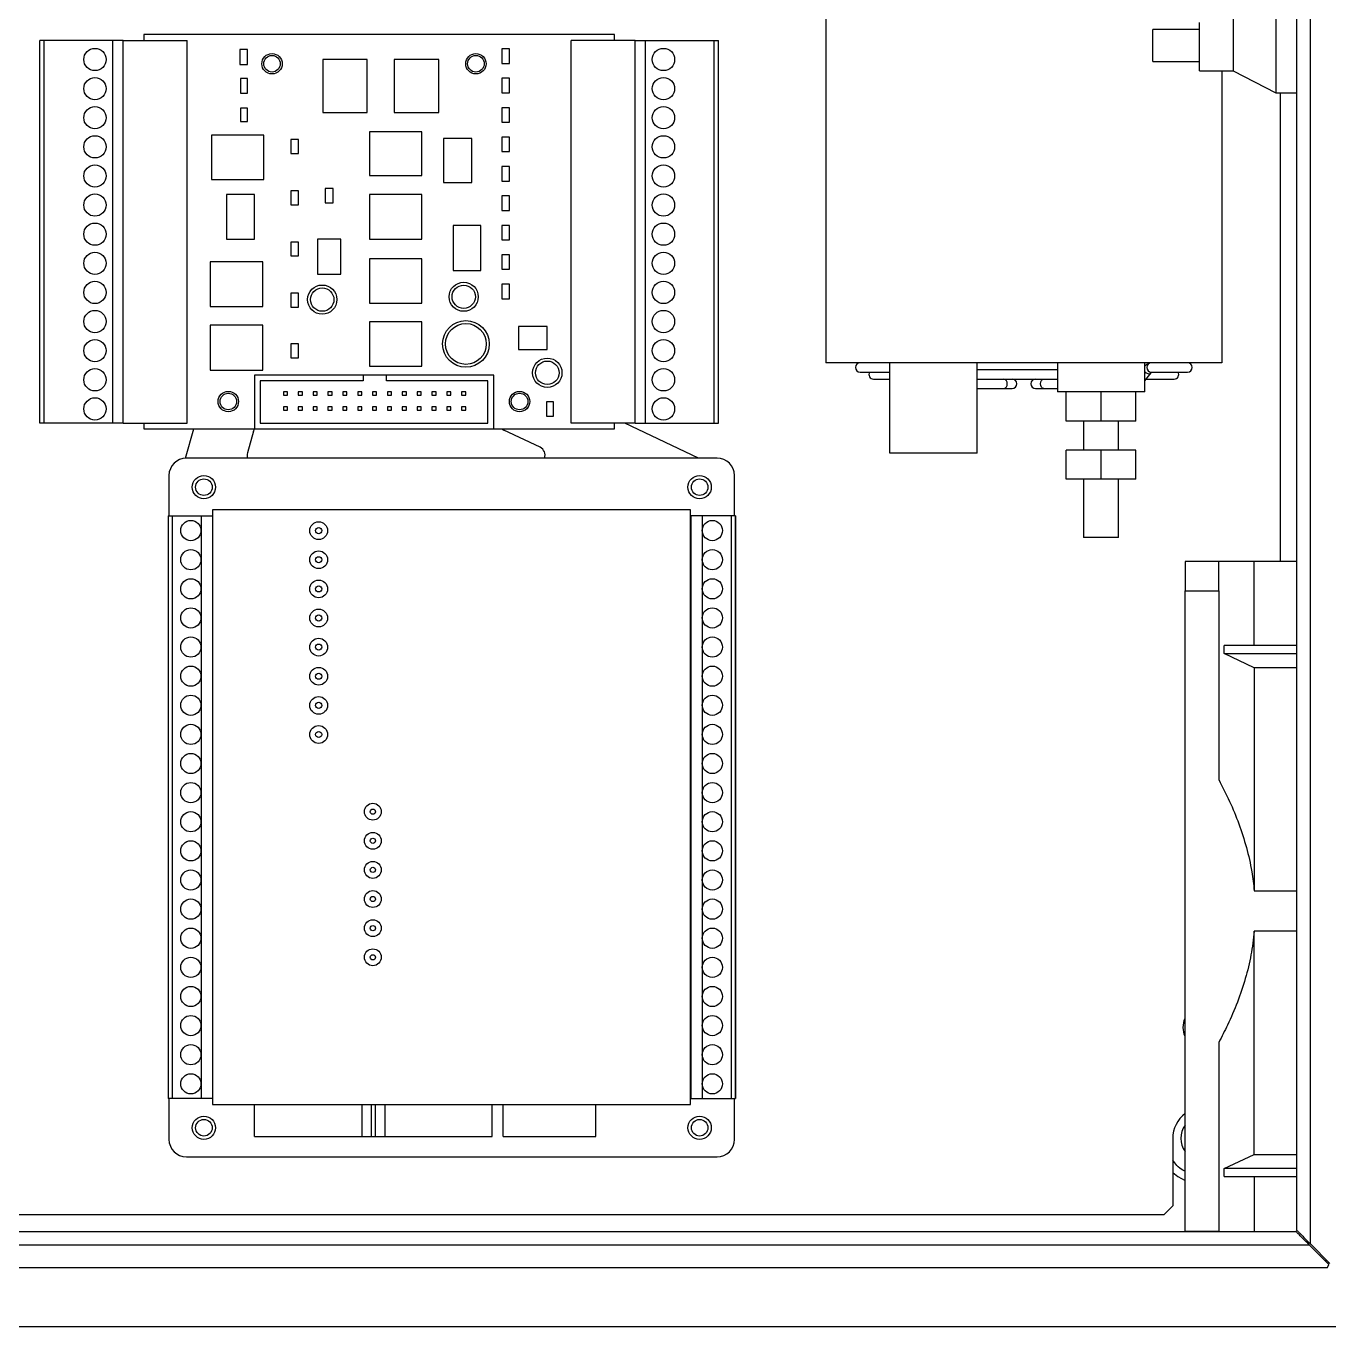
# Model space of a CAD drawing. Header units: millimetres. Extents: x 0 to 279, y 0 to 216.
# Drawn here: x 84.6 to 140.5, y 55.3 to 111.1 of the extents above; entities that cross this region are included whole.
import ezdxf

# ---------------------------------------------------------------- set-up
doc = ezdxf.new("R2010")
doc.units = ezdxf.units.MM

msp = doc.modelspace()

# ---------------------------------------------------------------- linework, layer by layer
at = {"color": 7, "linetype": 'Continuous', "lineweight": 25}
for p, q in [((139.669, 58.828), (139.669, 176.899)), ((139.091, 59.406), (139.091, 176.321)), ((118.873, 169.398), (118.873, 96.648)), ((138.186, 114.488), (138.186, 108.238)), ((136.361, 113.551), (136.361, 109.176)), ((89.607, 110.735), (89.607, 110.485)), ((109.807, 110.735), (89.607, 110.735)), ((109.807, 110.485), (109.807, 110.735)), ((134.911, 110.957), (132.911, 110.957)), ((132.911, 110.27), (132.911, 110.957)), ((134.911, 109.176), (134.911, 111.251)), ((85.15, 94.06), (85.15, 110.485)), ((85.326, 110.485), (85.15, 110.485)), ((85.326, 94.06), (85.326, 110.485)), ((88.278, 110.485), (85.326, 110.485)), ((88.278, 94.06), (88.278, 110.485)), ((88.726, 110.485), (88.278, 110.485)), ((88.726, 94.06), (88.726, 110.485)), ((88.726, 110.485), (91.468, 110.485)), ((91.468, 94.06), (91.468, 110.485)), ((107.947, 94.06), (107.947, 110.485)), ((110.688, 110.485), (107.947, 110.485)), ((110.688, 94.06), (110.688, 110.485)), ((110.688, 110.485), (111.137, 110.485)), ((111.137, 94.06), (111.137, 110.485)), ((111.137, 110.485), (114.088, 110.485)), ((114.088, 94.06), (114.088, 110.485)), ((114.088, 110.485), (114.265, 110.485)), ((114.265, 94.06), (114.265, 110.485)), ((132.911, 109.582), (132.911, 110.27)), ((93.724, 110.092), (93.724, 109.459)), ((94.05, 110.092), (93.724, 110.092)), ((94.05, 109.459), (94.05, 110.092)), ((97.292, 109.665), (97.292, 107.397)), ((99.191, 109.665), (97.292, 109.665)), ((99.191, 107.397), (99.191, 109.665)), ((100.345, 109.665), (100.345, 107.397)), ((102.267, 109.665), (100.345, 109.665)), ((102.267, 107.397), (102.267, 109.665)), ((105.297, 110.123), (104.965, 110.123)), ((104.965, 110.123), (104.965, 109.501)), ((105.297, 109.501), (105.297, 110.123)), ((93.724, 109.459), (94.05, 109.459)), ((104.965, 109.501), (105.297, 109.501)), ((132.911, 109.582), (134.911, 109.582)), ((134.911, 109.176), (136.361, 109.176)), ((135.873, 109.176), (135.873, 96.648)), ((136.361, 109.176), (138.186, 108.238)), ((93.756, 108.851), (93.756, 108.227)), ((94.05, 108.851), (93.756, 108.851)), ((94.05, 108.227), (94.05, 108.851)), ((104.965, 108.86), (104.965, 108.238)), ((105.297, 108.86), (104.965, 108.86)), ((105.297, 108.238), (105.297, 108.86)), ((93.756, 108.227), (94.05, 108.227)), ((104.965, 108.238), (105.297, 108.238)), ((138.186, 108.238), (139.091, 108.238)), ((138.373, 108.238), (138.373, 88.113)), ((93.756, 107.583), (93.756, 107.009)), ((94.05, 107.583), (93.756, 107.583)), ((94.05, 107.009), (94.05, 107.583)), ((97.292, 107.397), (99.191, 107.397)), ((100.345, 107.397), (102.267, 107.397)), ((104.965, 107.598), (104.965, 106.976)), ((105.297, 107.598), (104.965, 107.598)), ((105.297, 106.976), (105.297, 107.598)), ((93.756, 107.009), (94.05, 107.009)), ((104.965, 106.976), (105.297, 106.976)), ((92.508, 106.418), (92.508, 104.523)), ((94.751, 106.418), (92.508, 106.418)), ((94.751, 104.523), (94.751, 106.418)), ((99.29, 106.567), (99.29, 104.69)), ((101.54, 106.567), (99.29, 106.567)), ((101.54, 104.69), (101.54, 106.567)), ((102.471, 106.284), (102.471, 104.385)), ((103.679, 106.284), (102.471, 106.284)), ((103.679, 104.385), (103.679, 106.284)), ((105.297, 106.335), (104.965, 106.335)), ((104.965, 106.335), (104.965, 105.713)), ((105.297, 105.713), (105.297, 106.335)), ((95.92, 106.229), (95.92, 105.628)), ((96.245, 106.229), (95.92, 106.229)), ((96.245, 105.628), (96.245, 106.229)), ((104.965, 105.713), (105.297, 105.713)), ((95.92, 105.628), (96.245, 105.628)), ((99.29, 104.69), (101.54, 104.69)), ((104.965, 105.073), (104.965, 104.451)), ((105.297, 105.073), (104.965, 105.073)), ((105.297, 104.451), (105.297, 105.073)), ((92.508, 104.523), (94.751, 104.523)), ((95.92, 104.032), (95.92, 103.426)), ((96.245, 104.032), (95.92, 104.032)), ((96.245, 103.426), (96.245, 104.032)), ((97.389, 104.128), (97.389, 103.515)), ((97.728, 104.128), (97.389, 104.128)), ((97.728, 103.515), (97.728, 104.128)), ((102.471, 104.385), (103.679, 104.385)), ((104.965, 104.451), (105.297, 104.451)), ((93.156, 103.874), (93.156, 101.953)), ((94.356, 103.874), (93.156, 103.874)), ((94.356, 101.953), (94.356, 103.874)), ((97.389, 103.515), (97.728, 103.515)), ((101.54, 103.874), (99.29, 103.874)), ((99.29, 103.874), (99.29, 101.953)), ((101.54, 101.953), (101.54, 103.874)), ((105.297, 103.81), (104.965, 103.81)), ((104.965, 103.81), (104.965, 103.188)), ((105.297, 103.188), (105.297, 103.81)), ((95.92, 103.426), (96.245, 103.426)), ((104.965, 103.188), (105.297, 103.188)), ((102.875, 102.545), (102.875, 100.614)), ((104.073, 102.545), (102.875, 102.545)), ((104.073, 100.614), (104.073, 102.545)), ((104.965, 102.548), (104.965, 101.926)), ((105.297, 102.548), (104.965, 102.548)), ((105.297, 101.926), (105.297, 102.548)), ((93.156, 101.953), (94.356, 101.953)), ((95.92, 101.823), (95.92, 101.233)), ((96.245, 101.823), (95.92, 101.823)), ((96.245, 101.233), (96.245, 101.823)), ((97.062, 101.953), (97.062, 100.453)), ((98.067, 101.953), (97.062, 101.953)), ((98.067, 100.453), (98.067, 101.953)), ((99.29, 101.953), (101.54, 101.953)), ((104.965, 101.926), (105.297, 101.926)), ((95.92, 101.233), (96.245, 101.233)), ((105.297, 101.285), (104.965, 101.285)), ((104.965, 101.285), (104.965, 100.663)), ((105.297, 100.663), (105.297, 101.285)), ((92.447, 100.983), (92.447, 99.063)), ((94.708, 100.983), (92.447, 100.983)), ((94.708, 99.063), (94.708, 100.983)), ((101.54, 101.112), (99.29, 101.112)), ((99.29, 101.112), (99.29, 99.202)), ((101.54, 99.202), (101.54, 101.112)), ((104.965, 100.663), (105.297, 100.663)), ((97.062, 100.453), (98.067, 100.453)), ((102.875, 100.614), (104.073, 100.614)), ((95.92, 99.642), (95.92, 99.032)), ((96.245, 99.642), (95.92, 99.642)), ((96.245, 99.032), (96.245, 99.642)), ((105.297, 100.023), (104.965, 100.023)), ((104.965, 100.023), (104.965, 99.401)), ((105.297, 99.401), (105.297, 100.023)), ((92.447, 99.063), (94.708, 99.063)), ((95.92, 99.032), (96.245, 99.032)), ((99.29, 99.202), (101.54, 99.202)), ((104.965, 99.401), (105.297, 99.401)), ((92.447, 98.267), (92.447, 96.331)), ((94.708, 98.267), (92.447, 98.267)), ((94.708, 96.331), (94.708, 98.267)), ((99.29, 98.409), (99.29, 96.5)), ((101.54, 98.409), (99.29, 98.409)), ((101.54, 96.5), (101.54, 98.409)), ((105.682, 98.204), (105.682, 97.225)), ((106.922, 98.204), (105.682, 98.204)), ((106.922, 97.225), (106.922, 98.204)), ((95.92, 97.461), (95.92, 96.856)), ((96.245, 97.461), (95.92, 97.461)), ((96.245, 96.856), (96.245, 97.461)), ((95.92, 96.856), (96.245, 96.856)), ((105.682, 97.225), (106.922, 97.225)), ((92.447, 96.331), (94.708, 96.331)), ((99.29, 96.5), (101.54, 96.5)), ((135.873, 96.648), (118.873, 96.648)), ((120.348, 96.248), (121.623, 96.248)), ((121.623, 92.773), (121.623, 96.648)), ((125.373, 92.773), (125.373, 96.648)), ((128.811, 96.348), (125.373, 96.348)), ((128.811, 96.648), (128.811, 95.398)), ((132.561, 95.398), (132.561, 96.648)), ((132.561, 95.867), (132.819, 96.196)), ((132.818, 96.195), (132.819, 96.196)), ((132.848, 96.248), (134.398, 96.248)), ((94.356, 96.123), (94.356, 93.81)), ((99.024, 96.123), (94.356, 96.123)), ((99.024, 95.873), (94.606, 95.873)), ((94.606, 95.873), (94.606, 94.06)), ((99.024, 96.123), (99.024, 95.873)), ((100.024, 96.123), (99.024, 96.123)), ((100.024, 95.873), (100.024, 96.123)), ((104.624, 96.123), (100.024, 96.123)), ((104.374, 95.873), (100.024, 95.873)), ((104.374, 94.06), (104.374, 95.873)), ((104.624, 93.81), (104.624, 96.123)), ((120.923, 95.948), (121.623, 95.948)), ((125.373, 95.948), (128.811, 95.948)), ((132.625, 95.948), (133.823, 95.948)), ((95.596, 95.402), (95.596, 95.254)), ((95.772, 95.402), (95.596, 95.402)), ((95.596, 95.254), (95.772, 95.254)), ((95.772, 95.254), (95.772, 95.402)), ((96.234, 95.402), (96.234, 95.254)), ((96.409, 95.402), (96.234, 95.402)), ((96.234, 95.254), (96.409, 95.254)), ((96.409, 95.254), (96.409, 95.402)), ((96.871, 95.402), (96.871, 95.254)), ((97.047, 95.402), (96.871, 95.402)), ((96.871, 95.254), (97.047, 95.254)), ((97.047, 95.254), (97.047, 95.402)), ((97.509, 95.402), (97.509, 95.254)), ((97.684, 95.402), (97.509, 95.402)), ((97.509, 95.254), (97.684, 95.254)), ((97.684, 95.254), (97.684, 95.402)), ((98.146, 95.402), (98.146, 95.254)), ((98.322, 95.402), (98.146, 95.402)), ((98.146, 95.254), (98.322, 95.254)), ((98.322, 95.254), (98.322, 95.402)), ((98.959, 95.402), (98.784, 95.402)), ((98.784, 95.402), (98.784, 95.254)), ((98.784, 95.254), (98.959, 95.254)), ((98.959, 95.254), (98.959, 95.402)), ((99.597, 95.402), (99.421, 95.402)), ((99.421, 95.402), (99.421, 95.254)), ((99.421, 95.254), (99.597, 95.254)), ((99.597, 95.254), (99.597, 95.402)), ((100.059, 95.402), (100.059, 95.254)), ((100.234, 95.402), (100.059, 95.402)), ((100.059, 95.254), (100.234, 95.254)), ((100.234, 95.254), (100.234, 95.402)), ((100.872, 95.402), (100.696, 95.402)), ((100.696, 95.402), (100.696, 95.254)), ((100.696, 95.254), (100.872, 95.254)), ((100.872, 95.254), (100.872, 95.402)), ((101.334, 95.402), (101.334, 95.254)), ((101.509, 95.402), (101.334, 95.402)), ((101.334, 95.254), (101.509, 95.254)), ((101.509, 95.254), (101.509, 95.402)), ((102.147, 95.402), (101.971, 95.402)), ((101.971, 95.402), (101.971, 95.254)), ((101.971, 95.254), (102.147, 95.254)), ((102.147, 95.254), (102.147, 95.402)), ((102.609, 95.402), (102.609, 95.254)), ((102.784, 95.402), (102.609, 95.402)), ((102.609, 95.254), (102.784, 95.254)), ((102.784, 95.254), (102.784, 95.402)), ((103.422, 95.402), (103.246, 95.402)), ((103.246, 95.402), (103.246, 95.254)), ((103.246, 95.254), (103.422, 95.254)), ((103.422, 95.254), (103.422, 95.402)), ((125.373, 95.548), (126.52, 95.548)), ((126.52, 95.548), (126.873, 95.548)), ((127.873, 95.548), (128.227, 95.548)), ((128.227, 95.548), (128.811, 95.548)), ((132.561, 95.398), (128.811, 95.398)), ((129.186, 94.148), (129.186, 95.398)), ((130.686, 94.148), (130.686, 95.398)), ((132.186, 94.148), (132.186, 95.398)), ((95.772, 94.764), (95.596, 94.764)), ((95.596, 94.764), (95.596, 94.617)), ((95.596, 94.617), (95.772, 94.617)), ((95.772, 94.617), (95.772, 94.764)), ((96.234, 94.764), (96.234, 94.617)), ((96.409, 94.764), (96.234, 94.764)), ((96.234, 94.617), (96.409, 94.617)), ((96.409, 94.617), (96.409, 94.764)), ((96.871, 94.764), (96.871, 94.617)), ((97.047, 94.764), (96.871, 94.764)), ((96.871, 94.617), (97.047, 94.617)), ((97.047, 94.617), (97.047, 94.764)), ((97.684, 94.764), (97.509, 94.764)), ((97.509, 94.764), (97.509, 94.617)), ((97.509, 94.617), (97.684, 94.617)), ((97.684, 94.617), (97.684, 94.764)), ((98.146, 94.764), (98.146, 94.617)), ((98.322, 94.764), (98.146, 94.764)), ((98.146, 94.617), (98.322, 94.617)), ((98.322, 94.617), (98.322, 94.764)), ((98.784, 94.764), (98.784, 94.617)), ((98.959, 94.764), (98.784, 94.764)), ((98.784, 94.617), (98.959, 94.617)), ((98.959, 94.617), (98.959, 94.764)), ((99.597, 94.764), (99.421, 94.764)), ((99.421, 94.764), (99.421, 94.617)), ((99.421, 94.617), (99.597, 94.617)), ((99.597, 94.617), (99.597, 94.764)), ((100.234, 94.764), (100.059, 94.764)), ((100.059, 94.764), (100.059, 94.617)), ((100.059, 94.617), (100.234, 94.617)), ((100.234, 94.617), (100.234, 94.764)), ((100.696, 94.764), (100.696, 94.617)), ((100.872, 94.764), (100.696, 94.764)), ((100.696, 94.617), (100.872, 94.617)), ((100.872, 94.617), (100.872, 94.764)), ((101.509, 94.764), (101.334, 94.764)), ((101.334, 94.764), (101.334, 94.617)), ((101.334, 94.617), (101.509, 94.617)), ((101.509, 94.617), (101.509, 94.764)), ((101.971, 94.764), (101.971, 94.617)), ((102.147, 94.764), (101.971, 94.764)), ((101.971, 94.617), (102.147, 94.617)), ((102.147, 94.617), (102.147, 94.764)), ((102.784, 94.764), (102.609, 94.764)), ((102.609, 94.764), (102.609, 94.617)), ((102.609, 94.617), (102.784, 94.617)), ((102.784, 94.617), (102.784, 94.764)), ((103.246, 94.764), (103.246, 94.617)), ((103.422, 94.764), (103.246, 94.764)), ((103.246, 94.617), (103.422, 94.617)), ((103.422, 94.617), (103.422, 94.764)), ((106.881, 94.966), (106.881, 94.36)), ((107.184, 94.966), (106.881, 94.966)), ((107.184, 94.36), (107.184, 94.966)), ((85.326, 94.06), (85.15, 94.06)), ((88.278, 94.06), (85.326, 94.06)), ((88.726, 94.06), (88.278, 94.06)), ((88.726, 94.06), (91.468, 94.06)), ((89.607, 94.06), (89.607, 93.81)), ((94.606, 94.06), (104.374, 94.06)), ((106.881, 94.36), (107.184, 94.36)), ((110.688, 94.06), (107.947, 94.06)), ((109.807, 93.81), (109.807, 94.06)), ((113.407, 92.56), (110.253, 94.06)), ((110.688, 94.06), (111.137, 94.06)), ((111.137, 94.06), (114.088, 94.06)), ((114.088, 94.06), (114.265, 94.06)), ((130.686, 94.148), (129.186, 94.148)), ((129.936, 94.148), (129.936, 92.898)), ((132.186, 94.148), (130.686, 94.148)), ((131.436, 92.898), (131.436, 94.148)), ((89.607, 93.81), (94.356, 93.81)), ((91.39, 92.558), (91.747, 93.81)), ((94.319, 93.712), (94.055, 92.787)), ((94.356, 93.81), (104.624, 93.81)), ((104.624, 93.81), (109.807, 93.81)), ((106.611, 93.023), (105.063, 93.76)), ((129.186, 91.648), (129.186, 92.898)), ((130.686, 92.898), (129.186, 92.898)), ((130.686, 91.648), (130.686, 92.898)), ((132.186, 92.898), (130.686, 92.898)), ((132.186, 91.648), (132.186, 92.898)), ((114.21, 92.56), (91.435, 92.56)), ((125.373, 92.773), (121.623, 92.773)), ((90.685, 91.81), (90.685, 90.083)), ((114.96, 90.083), (114.96, 91.81)), ((130.686, 91.648), (129.186, 91.648)), ((129.936, 91.648), (129.936, 89.148)), ((132.186, 91.648), (130.686, 91.648)), ((131.436, 89.148), (131.436, 91.648)), ((90.646, 90.083), (90.646, 65.061)), ((90.646, 90.083), (90.826, 90.083)), ((90.826, 90.083), (90.826, 65.061)), ((90.826, 90.083), (92.071, 90.083)), ((92.071, 90.083), (92.071, 65.061)), ((92.071, 90.083), (92.555, 90.083)), ((92.555, 90.333), (92.555, 64.811)), ((113.074, 90.333), (92.555, 90.333)), ((113.074, 64.811), (113.074, 90.333)), ((113.079, 90.083), (113.079, 65.061)), ((113.561, 90.083), (113.079, 90.083)), ((113.561, 90.083), (113.561, 65.061)), ((114.806, 90.083), (113.561, 90.083)), ((114.806, 90.083), (114.806, 65.061)), ((114.988, 90.083), (114.806, 90.083)), ((114.988, 90.083), (114.988, 65.061)), ((114.992, 90.083), (114.988, 90.083)), ((114.992, 90.083), (114.992, 65.061)), ((114.993, 90.083), (114.992, 90.083)), ((114.993, 90.083), (114.993, 65.061)), ((131.436, 89.148), (129.936, 89.148)), ((135.74, 88.113), (134.296, 88.113)), ((134.296, 88.113), (134.296, 86.863)), ((135.74, 86.863), (135.74, 88.113)), ((137.26, 84.515), (137.26, 88.113)), ((139.091, 88.113), (137.26, 88.113)), ((134.296, 59.363), (134.296, 86.863)), ((134.296, 86.863), (135.74, 86.863)), ((135.74, 86.863), (135.74, 78.753)), ((135.965, 84.162), (135.965, 84.515)), ((139.091, 84.515), (135.965, 84.515)), ((137.26, 83.559), (135.965, 84.162)), ((135.965, 84.162), (139.091, 84.162)), ((137.26, 83.559), (137.26, 73.98)), ((139.091, 83.559), (137.26, 83.559)), ((137.26, 73.98), (139.091, 73.98)), ((139.091, 72.247), (137.26, 72.247)), ((137.26, 62.667), (137.26, 72.247)), ((135.74, 67.474), (135.74, 59.363)), ((90.826, 65.061), (90.646, 65.061)), ((90.685, 65.061), (90.685, 63.31)), ((92.071, 65.061), (90.826, 65.061)), ((92.555, 65.061), (92.071, 65.061)), ((113.079, 65.061), (113.561, 65.061)), ((113.561, 65.061), (114.806, 65.061)), ((114.806, 65.061), (114.988, 65.061)), ((114.96, 63.31), (114.96, 65.061)), ((114.988, 65.061), (114.992, 65.061)), ((114.992, 65.061), (114.993, 65.061)), ((92.555, 64.811), (113.074, 64.811)), ((94.356, 63.436), (94.356, 64.811)), ((98.956, 64.811), (98.956, 63.436)), ((99.356, 64.811), (99.356, 63.436)), ((99.532, 64.811), (99.532, 63.436)), ((99.956, 64.811), (99.956, 63.436)), ((104.557, 63.436), (104.557, 64.811)), ((105.025, 63.436), (105.025, 64.811)), ((109.001, 63.436), (109.001, 64.811)), ((94.356, 63.436), (98.956, 63.436)), ((98.956, 63.436), (99.356, 63.436)), ((99.356, 63.436), (99.532, 63.436)), ((99.532, 63.436), (99.956, 63.436)), ((99.956, 63.436), (104.557, 63.436)), ((105.025, 63.436), (109.001, 63.436)), ((133.763, 63.355), (133.763, 60.459)), ((135.965, 62.065), (137.26, 62.667)), ((137.26, 62.667), (139.091, 62.667)), ((91.435, 62.56), (114.21, 62.56)), ((135.965, 61.711), (135.965, 62.065)), ((139.091, 62.065), (135.965, 62.065)), ((135.965, 61.711), (139.091, 61.711)), ((137.26, 61.711), (137.26, 59.361)), ((133.382, 60.078), (133.763, 60.459)), ((133.382, 60.078), (53.195, 60.078)), ((47.531, 59.361), (139.046, 59.361)), ((135.74, 59.363), (134.296, 59.363)), ((46.953, 58.783), (139.624, 58.783)), ((140.467, 57.94), (139.624, 58.783)), ((139.669, 58.828), (140.512, 57.985)), ((46.166, 57.805), (140.411, 57.805)), ((140.294, 58.113), (140.383, 58.113)), ((140.411, 57.805), (140.467, 57.94)), ((140.471, 58.026), (140.426, 57.981))]:
    msp.add_line(p, q, dxfattribs=at)
at = {"color": 8, "linetype": 'Continuous', "lineweight": 25}
msp.add_line((142.027, 55.259), (43.429, 55.259), dxfattribs=at)
at = {"color": 8, "linetype": 'Continuous', "lineweight": 25, "flags": 128}
for points in [[(132.561, 96.27), (132.568, 96.263), (132.629, 96.215), (132.695, 96.183), (132.757, 96.171), (132.804, 96.183), (132.818, 96.195)], [(128.227, 95.548), (128.173, 95.564), (128.127, 95.607), (128.096, 95.672), (128.086, 95.748), (128.096, 95.825), (128.127, 95.89), (128.173, 95.933), (128.227, 95.948)]]:
    msp.add_lwpolyline(points, dxfattribs=at)
at = {"color": 7, "linetype": 'Continuous', "lineweight": 25, "flags": 128}
for points in [[(94.319, 93.712), (94.34, 93.769), (94.362, 93.81)], [(134.205, 68.118), (134.253, 68.407), (134.296, 68.511)], [(134.296, 67.724), (134.253, 67.828), (134.205, 68.118)], [(133.763, 61.885), (133.983, 61.713), (134.296, 61.539)]]:
    msp.add_lwpolyline(points, dxfattribs=at)
at = {"color": 7, "linetype": 'Continuous', "lineweight": 25}
for centre, radius in [((87.507, 109.669), 0.478), ((95.107, 109.485), 0.438), ((95.107, 109.485), 0.356), ((103.857, 109.485), 0.438), ((103.857, 109.485), 0.356), ((111.907, 109.669), 0.478), ((87.507, 108.419), 0.478), ((111.907, 108.419), 0.478), ((87.507, 107.169), 0.478), ((111.907, 107.169), 0.478), ((87.507, 105.919), 0.478), ((111.907, 105.919), 0.478), ((87.507, 104.669), 0.478), ((111.907, 104.669), 0.478), ((87.507, 103.419), 0.478), ((111.907, 103.419), 0.478), ((87.507, 102.169), 0.478), ((111.907, 102.169), 0.478), ((87.507, 100.919), 0.478), ((111.907, 100.919), 0.478), ((87.507, 99.669), 0.478), ((103.334, 99.483), 0.625), ((111.907, 99.669), 0.478), ((97.263, 99.361), 0.626), ((97.263, 99.361), 0.501), ((103.334, 99.483), 0.5), ((87.507, 98.419), 0.478), ((103.428, 97.456), 1.001), ((111.907, 98.419), 0.478), ((103.428, 97.456), 0.876), ((87.507, 97.169), 0.478), ((111.907, 97.169), 0.478), ((106.922, 96.219), 0.63), ((87.507, 95.919), 0.478), ((106.922, 96.219), 0.505), ((111.907, 95.919), 0.478), ((87.507, 94.669), 0.478), ((93.232, 94.985), 0.438), ((93.232, 94.985), 0.356), ((105.732, 94.985), 0.438), ((105.732, 94.985), 0.356), ((111.907, 94.669), 0.478), ((92.185, 91.31), 0.5), ((113.46, 91.31), 0.5), ((92.185, 91.31), 0.356), ((113.46, 91.31), 0.356), ((91.625, 89.446), 0.434), ((97.11, 89.442), 0.381), ((97.11, 89.442), 0.131), ((114.004, 89.446), 0.434), ((91.625, 88.196), 0.434), ((97.11, 88.192), 0.381), ((114.004, 88.196), 0.434), ((97.11, 88.192), 0.131), ((91.625, 86.946), 0.434), ((97.11, 86.942), 0.381), ((114.004, 86.946), 0.434), ((97.11, 86.942), 0.131), ((91.625, 85.696), 0.434), ((114.004, 85.696), 0.434), ((97.11, 85.692), 0.381), ((97.11, 85.692), 0.131), ((91.625, 84.446), 0.434), ((97.11, 84.442), 0.381), ((97.11, 84.442), 0.131), ((114.004, 84.446), 0.434), ((91.625, 83.196), 0.434), ((97.11, 83.192), 0.381), ((97.11, 83.192), 0.131), ((114.004, 83.196), 0.434), ((91.625, 81.946), 0.434), ((97.11, 81.942), 0.381), ((114.004, 81.946), 0.434), ((97.11, 81.942), 0.131), ((91.625, 80.696), 0.434), ((114.004, 80.696), 0.434), ((97.11, 80.692), 0.381), ((97.11, 80.692), 0.131), ((91.625, 79.446), 0.434), ((114.004, 79.446), 0.434), ((91.625, 78.196), 0.434), ((114.004, 78.196), 0.434), ((99.436, 77.378), 0.362), ((91.625, 76.946), 0.434), ((99.436, 77.378), 0.112), ((114.004, 76.946), 0.434), ((91.625, 75.696), 0.434), ((99.436, 76.128), 0.362), ((99.436, 76.128), 0.112), ((114.004, 75.696), 0.434), ((99.436, 74.878), 0.362), ((99.436, 74.878), 0.112), ((91.625, 74.446), 0.434), ((114.004, 74.446), 0.434), ((99.436, 73.628), 0.362), ((91.625, 73.196), 0.434), ((99.436, 73.628), 0.112), ((114.004, 73.196), 0.434), ((99.436, 72.378), 0.362), ((91.625, 71.946), 0.434), ((99.436, 72.378), 0.112), ((114.004, 71.946), 0.434), ((91.625, 70.696), 0.434), ((99.436, 71.128), 0.362), ((99.436, 71.128), 0.112), ((114.004, 70.696), 0.434), ((91.625, 69.446), 0.434), ((114.004, 69.446), 0.434), ((91.625, 68.196), 0.434), ((114.004, 68.196), 0.434), ((91.625, 66.946), 0.434), ((114.004, 66.946), 0.434), ((91.625, 65.696), 0.434), ((114.004, 65.696), 0.434), ((92.185, 63.81), 0.5), ((113.46, 63.81), 0.5), ((92.185, 63.81), 0.356), ((113.46, 63.81), 0.356)]:
    msp.add_circle(centre, radius, dxfattribs=at)
for centre, radius, start, end in [((120.348, 96.448), 0.2, 90, 270), ((120.923, 96.148), 0.2, 150, 270), ((132.848, 96.448), 0.2, 90, 270), ((133.823, 96.148), 0.2, 270, 30), ((134.398, 96.448), 0.2, 270, 90), ((126.873, 95.748), 0.2, 270, 90), ((127.873, 95.748), 0.2, 90, 270), ((105.6, 94.888), 1.25, 239.6635, 244.565), ((106.45, 92.685), 0.375, 340.5288, 64.565), ((91.435, 91.81), 0.75, 90, 180), ((94.416, 92.685), 0.375, 164.0883, 199.4712), ((114.21, 91.81), 0.75, 0, 90), ((135.097, 63.355), 1.333, 126.8914, 180), ((135.097, 63.355), 0.983, 144.5242, 215.4758), ((91.435, 63.31), 0.75, 180, 270), ((114.21, 63.31), 0.75, 270, 0)]:
    msp.add_arc(centre, radius, start, end, dxfattribs=at)
at = {"color": 8, "linetype": 'Continuous', "lineweight": 25}
for centre, start, end in [((126.485, 95.773), 351.9505, 78.5782), ((126.485, 95.723), 281.4218, 8.0495)]:
    msp.add_arc(centre, 0.179, start, end, dxfattribs=at)
at = {"color": 7, "linetype": 'Continuous', "lineweight": 25}
for points, knots in [([(132.754, 96.621), (132.701, 96.601), (132.629, 96.573), (132.575, 96.515), (132.561, 96.5)], [0, 0, 0, 0, 0.732609, 1, 1, 1, 1]), ([(132.819, 96.196), (132.829, 96.207), (132.854, 96.235), (132.881, 96.247), (132.894, 96.248), (132.899, 96.248)], [0, 0, 0, 0, 0.275308, 0.702915, 1, 1, 1, 1]), ([(137.26, 88.113), (137.22, 88.113), (137.139, 88.113), (136.888, 88.113), (136.548, 88.113), (136.159, 88.113), (135.867, 88.113), (135.74, 88.113)], [0, 0, 0, 0, 0.204428, 0.410836, 0.622563, 0.835716, 1, 1, 1, 1]), ([(135.74, 78.753), (135.898, 78.445), (136.215, 77.827), (136.614, 76.857), (136.938, 75.849), (137.159, 74.884), (137.229, 74.255), (137.26, 73.98)], [0, 0, 0, 0, 0.205859, 0.412658, 0.6232, 0.835476, 1, 1, 1, 1]), ([(137.26, 72.247), (137.22, 71.906), (137.139, 71.219), (136.888, 70.201), (136.548, 69.195), (136.159, 68.283), (135.867, 67.72), (135.74, 67.474)], [0, 0, 0, 0, 0.204428, 0.410836, 0.622563, 0.835716, 1, 1, 1, 1]), ([(139.624, 58.783), (139.534, 58.873), (139.382, 59.025), (139.205, 59.202), (139.103, 59.304), (139.053, 59.354), (139.048, 59.359), (139.046, 59.361)], [0, 0, 0, 0, 0.346438, 0.5814413, 0.7590231, 0.8997242, 1, 1, 1, 1]), ([(139.091, 59.406), (139.094, 59.402), (139.101, 59.396), (139.158, 59.338), (139.268, 59.229), (139.446, 59.05), (139.591, 58.905), (139.669, 58.828)], [0, 0, 0, 0, 0.126762, 0.254662, 0.442193, 0.702129, 1, 1, 1, 1])]:
    msp.add_open_spline(points, degree=3, knots=knots, dxfattribs=at)
at = {"color": 8, "linetype": 'Continuous', "lineweight": 25}
msp.add_open_spline([(134.296, 61.934), (134.264, 61.95), (134.131, 62.016), (133.943, 62.175), (133.819, 62.338), (133.763, 62.412)], degree=3, knots=[0, 0, 0, 0, 0.149482, 0.616133, 1, 1, 1, 1], dxfattribs=at)

doc.saveas('drawing.dxf')
